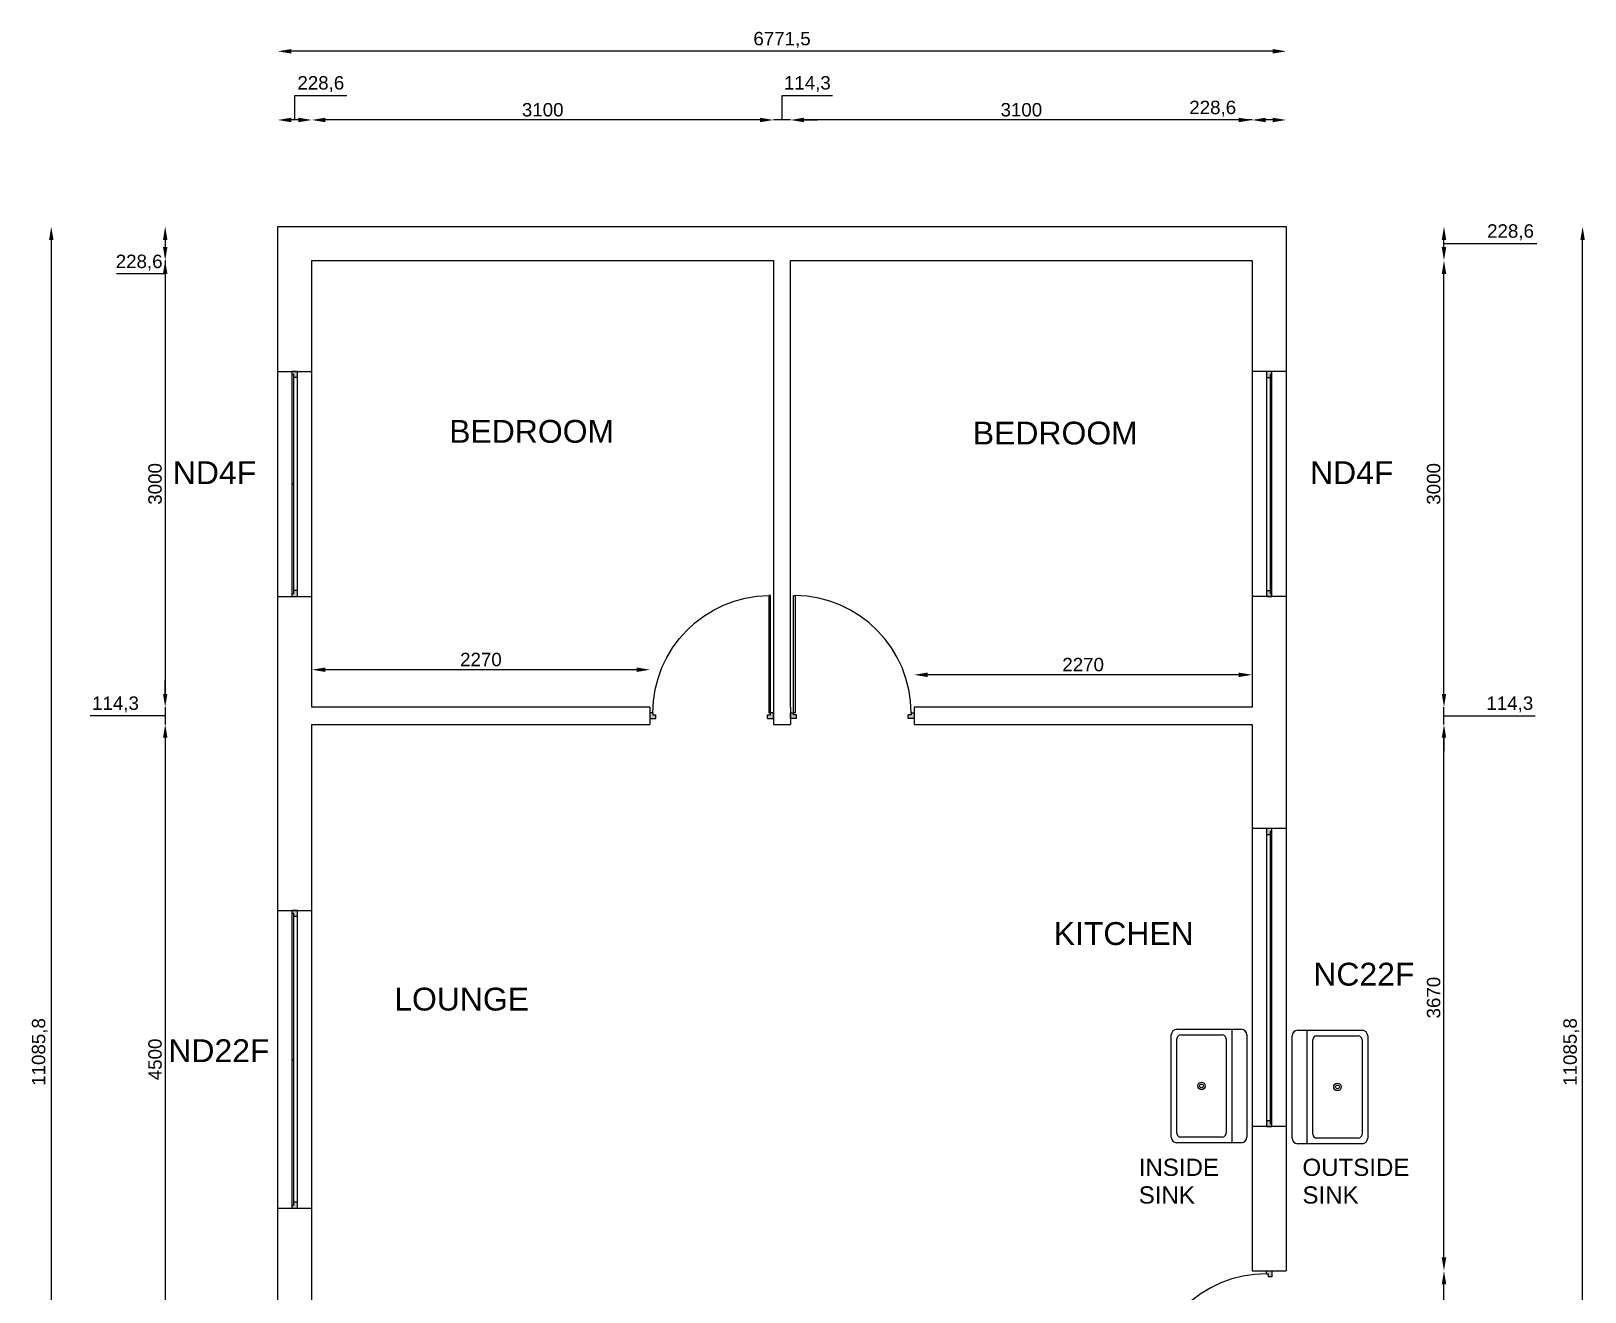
# Model space of a CAD drawing. Header units: millimetres. Extents: x 5556507 to 5811433, y 7824531 to 7923252.
# Drawn here: x 5666739 to 5677173, y 7841662 to 7850129 of the extents above; entities that cross this region are included whole.
import ezdxf

# ---------------------------------------------------------------- set-up
doc = ezdxf.new("R2010")
doc.units = ezdxf.units.MM
for name, color, linetype in [('blocks', 31, 'Continuous'), ('dimensions', 251, 'Continuous'), ('doors', 142, 'Continuous'), ('text', 8, 'Continuous'), ('wall', 7, 'Continuous'), ('windows', 22, 'Continuous')]:
    doc.layers.add(name, color=color, linetype=linetype)
doc.styles.get("Standard").update_dxf_attribs({"font": 'arial.ttf'})
doc.dimstyles.new('ISO-25', dxfattribs={"dimscale": 31, "dimtxt": 2.5, "dimasz": 2.5, "dimexe": 1.25, "dimexo": 0.625, "dimtad": 1, "dimtxsty": 'Standard', "dimcen": 2.5, "dimse1": 1, "dimse2": 1, "dimadec": 0, "dimazin": 0, "dimtfac": 1, "dimtmove": 0, "dimatfit": 3, "dimfxl": 1, "dimarcsym": 0})

# ---------------------------------------------------------------- blocks, each defined once
blk = doc.blocks.new('D')
at = {"layer": 'doors'}
h = blk.add_hatch(color=256, dxfattribs=at)
h.dxf.hatch_style = 1
h.paths.add_polyline_path([(0, 19), (-20, 19), (-20, 7), (-40, 7), (-40, -19), (0, -19)])
h.paths.add_polyline_path([(-830, -19), (-790, -19), (-790, 7), (-810, 7), (-810, 19), (-830, 19)])
for p, q in [((-790, -19), (-790, 7)), ((-40, -19), (-40, 7))]:
    blk.add_line(p, q, dxfattribs=at)
blk.add_lwpolyline([(-810, 19), (-810, 809), (-798, 809), (-798, 19)], close=True, dxfattribs=at)
for points in [[(-790, -19), (-830, -19), (-830, 19), (-810, 19)], [(-790, 7), (-810, 7), (-810, 19)], [(-20, 19), (0, 19), (0, -19), (-40, -19)], [(-20, 19), (-20, 7), (-40, 7)]]:
    blk.add_lwpolyline(points, dxfattribs=at)
blk.add_arc((-810, 19), 790, 0, 89.1298, dxfattribs=at)
blk = doc.blocks.new('*D100')
at = {"layer": 'Defpoints', "color": 0, "transparency": 16777216}
for p in [(5675167, 7841803), (5676227, 7841803), (5675167, 7840973)]:
    blk.add_point(p, dxfattribs=at)
at = {"layer": 'dimensions', "color": 0, "lineweight": -2, "transparency": 16777216}
blk.add_line((5676227, 7841063), (5676227, 7841713), dxfattribs=at)
at = {"layer": 'dimensions', "color": 0, "transparency": 16777216}
for points in [[(5676212, 7841713), (5676242, 7841713), (5676227, 7841803)], [(5676212, 7841063), (5676242, 7841063), (5676227, 7840973)]]:
    blk.add_solid(points, dxfattribs=at)
at = {"layer": 'dimensions', "color": 0, "transparency": 16777216, "insert": (5676158, 7841388), "char_height": 90, "attachment_point": 5, "rotation": 90}
blk.add_mtext('830', dxfattribs=at)
blk = doc.blocks.new('*D101')
at = {"layer": 'Defpoints', "color": 0, "transparency": 16777216}
for p in [(5674939, 7845473), (5676227, 7845473), (5675167, 7841803)]:
    blk.add_point(p, dxfattribs=at)
at = {"layer": 'dimensions', "color": 0, "lineweight": -2, "transparency": 16777216}
blk.add_line((5676227, 7841893), (5676227, 7845383), dxfattribs=at)
at = {"layer": 'dimensions', "color": 0, "transparency": 16777216}
for points in [[(5676212, 7845383), (5676242, 7845383), (5676227, 7845473)], [(5676212, 7841893), (5676242, 7841893), (5676227, 7841803)]]:
    blk.add_solid(points, dxfattribs=at)
at = {"layer": 'dimensions', "color": 0, "transparency": 16777216, "insert": (5676158, 7843638), "char_height": 90, "attachment_point": 5, "rotation": 90}
blk.add_mtext('3670', dxfattribs=at)
blk = doc.blocks.new('*D102')
at = {"layer": 'Defpoints', "color": 0, "transparency": 16777216}
for p in [(5674939, 7845588), (5676227, 7845588), (5674939, 7845473)]:
    blk.add_point(p, dxfattribs=at)
at = {"layer": 'dimensions', "color": 0, "lineweight": -2, "transparency": 16777216}
for p, q in [((5676227, 7845678), (5676227, 7845768)), ((5676227, 7845473), (5676227, 7845588)), ((5676227, 7845473), (5676227, 7845588)), ((5676227, 7845530), (5676499, 7845530)), ((5676499, 7845530), (5676840, 7845530)), ((5676227, 7845383), (5676227, 7845293))]:
    blk.add_line(p, q, dxfattribs=at)
at = {"layer": 'dimensions', "color": 0, "transparency": 16777216}
for points in [[(5676212, 7845678), (5676242, 7845678), (5676227, 7845588)], [(5676212, 7845383), (5676242, 7845383), (5676227, 7845473)]]:
    blk.add_solid(points, dxfattribs=at)
at = {"layer": 'dimensions', "color": 0, "transparency": 16777216, "insert": (5676669, 7845607), "char_height": 90, "attachment_point": 5}
blk.add_mtext('114,3', dxfattribs=at)
blk = doc.blocks.new('*D85')
at = {"layer": 'Defpoints', "color": 0, "transparency": 16777216}
for p in [(5674939, 7848588), (5676227, 7848588), (5674939, 7845588)]:
    blk.add_point(p, dxfattribs=at)
at = {"layer": 'dimensions', "color": 0, "lineweight": -2, "transparency": 16777216}
blk.add_line((5676227, 7845678), (5676227, 7848498), dxfattribs=at)
at = {"layer": 'dimensions', "color": 0, "transparency": 16777216}
for points in [[(5676212, 7848498), (5676242, 7848498), (5676227, 7848588)], [(5676212, 7845678), (5676242, 7845678), (5676227, 7845588)]]:
    blk.add_solid(points, dxfattribs=at)
at = {"layer": 'dimensions', "color": 0, "transparency": 16777216, "insert": (5676158, 7847088), "char_height": 90, "attachment_point": 5, "rotation": 90}
blk.add_mtext('3000', dxfattribs=at)
blk = doc.blocks.new('*D86')
at = {"layer": 'Defpoints', "color": 0, "transparency": 16777216}
for p in [(5675167, 7848816), (5676227, 7848816), (5674939, 7848588)]:
    blk.add_point(p, dxfattribs=at)
at = {"layer": 'dimensions', "color": 0, "lineweight": -2, "transparency": 16777216}
for p, q in [((5676227, 7848678), (5676227, 7848726)), ((5676227, 7848702), (5676499, 7848702)), ((5676499, 7848702), (5676850, 7848702))]:
    blk.add_line(p, q, dxfattribs=at)
at = {"layer": 'dimensions', "color": 0, "transparency": 16777216}
for points in [[(5676212, 7848726), (5676242, 7848726), (5676227, 7848816)], [(5676212, 7848678), (5676242, 7848678), (5676227, 7848588)]]:
    blk.add_solid(points, dxfattribs=at)
at = {"layer": 'dimensions', "color": 0, "transparency": 16777216, "insert": (5676674, 7848778), "char_height": 90, "attachment_point": 5}
blk.add_mtext('228,6', dxfattribs=at)
blk = doc.blocks.new('*D87')
at = {"layer": 'Defpoints', "color": 0, "transparency": 16777216}
for p in [(5675167, 7848816), (5677158, 7848816), (5675167, 7837730)]:
    blk.add_point(p, dxfattribs=at)
at = {"layer": 'dimensions', "color": 0, "lineweight": -2, "transparency": 16777216}
blk.add_line((5677158, 7837820), (5677158, 7848726), dxfattribs=at)
at = {"layer": 'dimensions', "color": 0, "transparency": 16777216}
for points in [[(5677143, 7848726), (5677173, 7848726), (5677158, 7848816)], [(5677143, 7837820), (5677173, 7837820), (5677158, 7837730)]]:
    blk.add_solid(points, dxfattribs=at)
at = {"layer": 'dimensions', "color": 0, "transparency": 16777216, "insert": (5677082, 7843273), "char_height": 90, "attachment_point": 5, "rotation": 90}
blk.add_mtext('11085,8', dxfattribs=at)
blk = doc.blocks.new('*D104')
at = {"layer": 'Defpoints', "color": 0, "transparency": 16777216}
for p in [(5674939, 7849532), (5675167, 7848816), (5674939, 7848588)]:
    blk.add_point(p, dxfattribs=at)
at = {"layer": 'dimensions', "color": 0, "lineweight": -2, "transparency": 16777216}
for p, q in [((5674939, 7849532), (5674499, 7849532)), ((5675077, 7849532), (5675029, 7849532))]:
    blk.add_line(p, q, dxfattribs=at)
at = {"layer": 'dimensions', "color": 0, "transparency": 16777216}
for points in [[(5675029, 7849547), (5675029, 7849517), (5674939, 7849532)], [(5675077, 7849547), (5675077, 7849517), (5675167, 7849532)]]:
    blk.add_solid(points, dxfattribs=at)
at = {"layer": 'dimensions', "color": 0, "transparency": 16777216, "insert": (5674674, 7849608), "char_height": 90, "attachment_point": 5}
blk.add_mtext('228,6', dxfattribs=at)
blk = doc.blocks.new('*D105')
at = {"layer": 'Defpoints', "color": 0, "transparency": 16777216}
for p in [(5671839, 7849532), (5671839, 7848588), (5674939, 7848588)]:
    blk.add_point(p, dxfattribs=at)
at = {"layer": 'dimensions', "color": 0, "lineweight": -2, "transparency": 16777216}
blk.add_line((5674849, 7849532), (5671929, 7849532), dxfattribs=at)
at = {"layer": 'dimensions', "color": 0, "transparency": 16777216}
for points in [[(5671929, 7849547), (5671929, 7849517), (5671839, 7849532)], [(5674849, 7849547), (5674849, 7849517), (5674939, 7849532)]]:
    blk.add_solid(points, dxfattribs=at)
at = {"layer": 'dimensions', "color": 0, "transparency": 16777216, "insert": (5673389, 7849600), "char_height": 90, "attachment_point": 5}
blk.add_mtext('3100', dxfattribs=at)
blk = doc.blocks.new('*D106')
at = {"layer": 'Defpoints', "color": 0, "transparency": 16777216}
for p in [(5671725, 7849532), (5671725, 7848588), (5671839, 7848588)]:
    blk.add_point(p, dxfattribs=at)
at = {"layer": 'dimensions', "color": 0, "lineweight": -2, "transparency": 16777216}
for p, q in [((5671782, 7849532), (5671782, 7849696)), ((5671782, 7849696), (5672122, 7849696)), ((5671635, 7849532), (5671545, 7849532)), ((5671839, 7849532), (5671725, 7849532)), ((5671839, 7849532), (5671725, 7849532)), ((5671929, 7849532), (5672019, 7849532))]:
    blk.add_line(p, q, dxfattribs=at)
at = {"layer": 'dimensions', "color": 0, "transparency": 16777216}
for points in [[(5671635, 7849547), (5671635, 7849517), (5671725, 7849532)], [(5671929, 7849547), (5671929, 7849517), (5671839, 7849532)]]:
    blk.add_solid(points, dxfattribs=at)
at = {"layer": 'dimensions', "color": 0, "transparency": 16777216, "insert": (5671952, 7849773), "char_height": 90, "attachment_point": 5}
blk.add_mtext('114,3', dxfattribs=at)
blk = doc.blocks.new('*D107')
at = {"layer": 'Defpoints', "color": 0, "transparency": 16777216}
for p in [(5668625, 7849532), (5668625, 7848588), (5671725, 7848588)]:
    blk.add_point(p, dxfattribs=at)
at = {"layer": 'dimensions', "color": 0, "lineweight": -2, "transparency": 16777216}
blk.add_line((5671635, 7849532), (5668715, 7849532), dxfattribs=at)
at = {"layer": 'dimensions', "color": 0, "transparency": 16777216}
for points in [[(5668715, 7849547), (5668715, 7849517), (5668625, 7849532)], [(5671635, 7849547), (5671635, 7849517), (5671725, 7849532)]]:
    blk.add_solid(points, dxfattribs=at)
at = {"layer": 'dimensions', "color": 0, "transparency": 16777216, "insert": (5670175, 7849600), "char_height": 90, "attachment_point": 5}
blk.add_mtext('3100', dxfattribs=at)
blk = doc.blocks.new('*D108')
at = {"layer": 'Defpoints', "color": 0, "transparency": 16777216}
for p in [(5668396, 7849532), (5668396, 7848816), (5668625, 7848588)]:
    blk.add_point(p, dxfattribs=at)
at = {"layer": 'dimensions', "color": 0, "lineweight": -2, "transparency": 16777216}
for p, q in [((5668510, 7849532), (5668510, 7849696)), ((5668510, 7849696), (5668860, 7849696)), ((5668535, 7849532), (5668486, 7849532))]:
    blk.add_line(p, q, dxfattribs=at)
at = {"layer": 'dimensions', "color": 0, "transparency": 16777216}
for points in [[(5668486, 7849547), (5668486, 7849517), (5668396, 7849532)], [(5668535, 7849547), (5668535, 7849517), (5668625, 7849532)]]:
    blk.add_solid(points, dxfattribs=at)
at = {"layer": 'dimensions', "color": 0, "transparency": 16777216, "insert": (5668685, 7849773), "char_height": 90, "attachment_point": 5}
blk.add_mtext('228,6', dxfattribs=at)
blk = doc.blocks.new('*D109')
at = {"layer": 'Defpoints', "color": 0, "transparency": 16777216}
for p in [(5672669, 7845806), (5672669, 7845588), (5674939, 7845588)]:
    blk.add_point(p, dxfattribs=at)
at = {"layer": 'dimensions', "color": 0, "lineweight": -2, "transparency": 16777216}
blk.add_line((5674849, 7845806), (5672759, 7845806), dxfattribs=at)
at = {"layer": 'dimensions', "color": 0, "transparency": 16777216}
for points in [[(5672759, 7845821), (5672759, 7845791), (5672669, 7845806)], [(5674849, 7845821), (5674849, 7845791), (5674939, 7845806)]]:
    blk.add_solid(points, dxfattribs=at)
at = {"layer": 'dimensions', "color": 0, "transparency": 16777216, "insert": (5673804, 7845874), "char_height": 90, "attachment_point": 5}
blk.add_mtext('2270', dxfattribs=at)
blk = doc.blocks.new('*D110')
at = {"layer": 'Defpoints', "color": 0, "transparency": 16777216}
for p in [(5668625, 7845840), (5668625, 7845588), (5670895, 7845588)]:
    blk.add_point(p, dxfattribs=at)
at = {"layer": 'dimensions', "color": 0, "lineweight": -2, "transparency": 16777216}
blk.add_line((5670805, 7845840), (5668715, 7845840), dxfattribs=at)
at = {"layer": 'dimensions', "color": 0, "transparency": 16777216}
for points in [[(5668715, 7845855), (5668715, 7845825), (5668625, 7845840)], [(5670805, 7845855), (5670805, 7845825), (5670895, 7845840)]]:
    blk.add_solid(points, dxfattribs=at)
at = {"layer": 'dimensions', "color": 0, "transparency": 16777216, "insert": (5669760, 7845908), "char_height": 90, "attachment_point": 5}
blk.add_mtext('2270', dxfattribs=at)
blk = doc.blocks.new('*D111')
at = {"layer": 'Defpoints', "color": 0, "transparency": 16777216}
for p in [(5668396, 7849993), (5668396, 7848816), (5675167, 7848816)]:
    blk.add_point(p, dxfattribs=at)
at = {"layer": 'dimensions', "color": 0, "lineweight": -2, "transparency": 16777216}
blk.add_line((5675077, 7849993), (5668486, 7849993), dxfattribs=at)
at = {"layer": 'dimensions', "color": 0, "transparency": 16777216}
for points in [[(5668486, 7850008), (5668486, 7849978), (5668396, 7849993)], [(5675077, 7850008), (5675077, 7849978), (5675167, 7849993)]]:
    blk.add_solid(points, dxfattribs=at)
at = {"layer": 'dimensions', "color": 0, "transparency": 16777216, "insert": (5671782, 7850070), "char_height": 90, "attachment_point": 5}
blk.add_mtext('6771,5', dxfattribs=at)
blk = doc.blocks.new('*D112')
at = {"layer": 'Defpoints', "color": 0, "transparency": 16777216}
for p in [(5668396, 7848816), (5667640, 7848588), (5668625, 7848588)]:
    blk.add_point(p, dxfattribs=at)
at = {"layer": 'dimensions', "color": 0, "lineweight": -2, "transparency": 16777216}
for p, q in [((5667640, 7848726), (5667640, 7848678)), ((5667640, 7848588), (5667640, 7848498)), ((5667640, 7848498), (5667312, 7848498))]:
    blk.add_line(p, q, dxfattribs=at)
at = {"layer": 'dimensions', "color": 0, "transparency": 16777216}
for points in [[(5667625, 7848726), (5667655, 7848726), (5667640, 7848816)], [(5667625, 7848678), (5667655, 7848678), (5667640, 7848588)]]:
    blk.add_solid(points, dxfattribs=at)
at = {"layer": 'dimensions', "color": 0, "transparency": 16777216, "insert": (5667465, 7848574), "char_height": 90, "attachment_point": 5}
blk.add_mtext('228,6', dxfattribs=at)
blk = doc.blocks.new('*D113')
at = {"layer": 'Defpoints', "color": 0, "transparency": 16777216}
for p in [(5668625, 7848588), (5667640, 7845588), (5668625, 7845588)]:
    blk.add_point(p, dxfattribs=at)
at = {"layer": 'dimensions', "color": 0, "lineweight": -2, "transparency": 16777216}
blk.add_line((5667640, 7848498), (5667640, 7845678), dxfattribs=at)
at = {"layer": 'dimensions', "color": 0, "transparency": 16777216}
for points in [[(5667625, 7848498), (5667655, 7848498), (5667640, 7848588)], [(5667625, 7845678), (5667655, 7845678), (5667640, 7845588)]]:
    blk.add_solid(points, dxfattribs=at)
at = {"layer": 'dimensions', "color": 0, "transparency": 16777216, "insert": (5667572, 7847088), "char_height": 90, "attachment_point": 5, "rotation": 90}
blk.add_mtext('3000', dxfattribs=at)
blk = doc.blocks.new('*D114')
at = {"layer": 'Defpoints', "color": 0, "transparency": 16777216}
for p in [(5668625, 7845588), (5667640, 7845473), (5668625, 7845473)]:
    blk.add_point(p, dxfattribs=at)
at = {"layer": 'dimensions', "color": 0, "lineweight": -2, "transparency": 16777216}
for p, q in [((5667640, 7845678), (5667640, 7845768)), ((5667640, 7845588), (5667640, 7845473)), ((5667640, 7845588), (5667640, 7845473)), ((5667476, 7845530), (5667135, 7845530)), ((5667640, 7845530), (5667476, 7845530)), ((5667640, 7845383), (5667640, 7845293))]:
    blk.add_line(p, q, dxfattribs=at)
at = {"layer": 'dimensions', "color": 0, "transparency": 16777216}
for points in [[(5667625, 7845678), (5667655, 7845678), (5667640, 7845588)], [(5667625, 7845383), (5667655, 7845383), (5667640, 7845473)]]:
    blk.add_solid(points, dxfattribs=at)
at = {"layer": 'dimensions', "color": 0, "transparency": 16777216, "insert": (5667306, 7845607), "char_height": 90, "attachment_point": 5}
blk.add_mtext('114,3', dxfattribs=at)
blk = doc.blocks.new('*D115')
at = {"layer": 'Defpoints', "color": 0, "transparency": 16777216}
for p in [(5668625, 7845473), (5667640, 7840973), (5668625, 7840973)]:
    blk.add_point(p, dxfattribs=at)
at = {"layer": 'dimensions', "color": 0, "lineweight": -2, "transparency": 16777216}
blk.add_line((5667640, 7845383), (5667640, 7841063), dxfattribs=at)
at = {"layer": 'dimensions', "color": 0, "transparency": 16777216}
for points in [[(5667625, 7845383), (5667655, 7845383), (5667640, 7845473)], [(5667625, 7841063), (5667655, 7841063), (5667640, 7840973)]]:
    blk.add_solid(points, dxfattribs=at)
at = {"layer": 'dimensions', "color": 0, "transparency": 16777216, "insert": (5667572, 7843223), "char_height": 90, "attachment_point": 5, "rotation": 90}
blk.add_mtext('4500', dxfattribs=at)
blk = doc.blocks.new('*D119')
at = {"layer": 'Defpoints', "color": 0, "transparency": 16777216}
for p in [(5668396, 7848816), (5666875, 7837730), (5668396, 7837730)]:
    blk.add_point(p, dxfattribs=at)
at = {"layer": 'dimensions', "color": 0, "lineweight": -2, "transparency": 16777216}
blk.add_line((5666875, 7848726), (5666875, 7837820), dxfattribs=at)
at = {"layer": 'dimensions', "color": 0, "transparency": 16777216}
for points in [[(5666860, 7848726), (5666890, 7848726), (5666875, 7848816)], [(5666860, 7837820), (5666890, 7837820), (5666875, 7837730)]]:
    blk.add_solid(points, dxfattribs=at)
at = {"layer": 'dimensions', "color": 0, "transparency": 16777216, "insert": (5666798, 7843273), "char_height": 90, "attachment_point": 5, "rotation": 90}
blk.add_mtext('11085,8', dxfattribs=at)
blk = doc.blocks.new('Sink-single - 30 in top')
blk.add_line((-15, -3.999996), (15, -3.999996))
for points in [[(-13.5, 0), (13.5, 0)], [(-15, -18.499996), (-15, -1.5)], [(15, -1.5), (15, -18.499996)], [(-13.5, -17.499996), (-13.5, -6.499996)], [(-12.5, -5.499996), (12.5, -5.499996)], [(13.5, -6.499996), (13.5, -17.499996)], [(13.5, -19.999996), (-13.5, -19.999996)], [(12.5, -18.499996), (-12.5, -18.499996)]]:
    blk.add_lwpolyline(points)
for radius in [1, 0.5]:
    blk.add_circle((0, -11.999996), radius)
for centre, radius, start, end in [((-13.5, -1.5), 1.5, 90, 180), ((13.5, -1.5), 1.5, 0, 90), ((-12.5, -6.499996), 1, 90, 180), ((12.5, -6.499996), 1, 0, 90), ((-13.5, -18.499996), 1.5, 180, 270), ((-12.5, -17.499996), 1, 180, 270), ((12.5, -17.499996), 1, 270, 0), ((13.5, -18.499996), 1.5, 270, 0)]:
    blk.add_arc(centre, radius, start, end)

msp = doc.modelspace()

# ---------------------------------------------------------------- hatches: boundary and pattern name
at = {"layer": 'windows'}
h = msp.add_hatch(color=256, dxfattribs=at)
h.dxf.hatch_style = 1
h.paths.add_polyline_path([(5668529.279, 7846372.086), (5668503.879, 7846372.086), (5668503.879, 7846352.086), (5668491.279, 7846352.086), (5668491.279, 7846332.086), (5668529.279, 7846332.086)])
h.paths.add_polyline_path([(5668503.879, 7847823.086), (5668503.879, 7847803.086), (5668529.279, 7847803.086), (5668529.279, 7847843.086), (5668491.279, 7847843.086), (5668491.279, 7847823.086)])
h = msp.add_hatch(color=256, dxfattribs=at)
h.dxf.hatch_style = 1
h.paths.add_polyline_path([(5675034.179, 7847803.086), (5675059.579, 7847803.086), (5675059.579, 7847823.086), (5675072.179, 7847823.086), (5675072.179, 7847843.086), (5675034.179, 7847843.086)])
h.paths.add_polyline_path([(5675059.579, 7846352.086), (5675059.579, 7846372.086), (5675034.179, 7846372.086), (5675034.179, 7846332.086), (5675072.179, 7846332.086), (5675072.179, 7846352.086)])
h = msp.add_hatch(color=256, dxfattribs=at)
h.dxf.hatch_style = 1
h.paths.add_polyline_path([(5675034.179, 7842813.286), (5675034.179, 7842773.286), (5675072.179, 7842773.286), (5675072.179, 7842793.286), (5675059.579, 7842793.286), (5675059.579, 7842813.286)])
h.paths.add_polyline_path([(5675034.179, 7844733.286), (5675059.579, 7844733.286), (5675059.579, 7844753.286), (5675072.179, 7844753.286), (5675072.179, 7844773.286), (5675034.179, 7844773.286)])
h = msp.add_hatch(color=256, dxfattribs=at)
h.dxf.hatch_style = 1
h.paths.add_polyline_path([(5668529.279, 7844223.286), (5668491.279, 7844223.286), (5668491.279, 7844203.286), (5668503.879, 7844203.286), (5668503.879, 7844183.286), (5668529.279, 7844183.286)])
h.paths.add_polyline_path([(5668529.279, 7842263.286), (5668503.879, 7842263.286), (5668503.879, 7842243.286), (5668491.279, 7842243.286), (5668491.279, 7842223.286), (5668529.279, 7842223.286)])

# ---------------------------------------------------------------- linework, layer by layer
at = {"layer": 'wall'}
for p, q in [((5668395.979, 7837730.386), (5668395.979, 7848816.186)), ((5668395.979, 7848816.186), (5675167.479, 7848816.186)), ((5675167.479, 7848816.186), (5675167.479, 7841803.286)), ((5668624.579, 7848587.586), (5671724.579, 7848587.586)), ((5668624.579, 7845587.586), (5668624.579, 7848587.586)), ((5671724.579, 7848587.586), (5671724.579, 7845587.586)), ((5671838.879, 7848587.586), (5674938.879, 7848587.586)), ((5671838.879, 7845587.586), (5671838.879, 7848587.586)), ((5674938.879, 7848587.586), (5674938.879, 7845587.586)), ((5670894.579, 7845587.586), (5668624.579, 7845587.586)), ((5670894.579, 7845587.586), (5670894.579, 7845473.286)), ((5671724.579, 7845587.586), (5671724.579, 7845473.286)), ((5671838.879, 7845587.586), (5671838.879, 7845473.286)), ((5674938.879, 7845587.586), (5672668.879, 7845587.586)), ((5672668.879, 7845587.586), (5672668.879, 7845473.286)), ((5668624.579, 7845473.286), (5670894.579, 7845473.286)), ((5668624.579, 7840973.286), (5668624.579, 7845473.286)), ((5671724.579, 7845473.286), (5671838.879, 7845473.286)), ((5672668.879, 7845473.286), (5674938.879, 7845473.286)), ((5674938.879, 7845473.286), (5674938.879, 7841803.286)), ((5674938.879, 7841803.286), (5675167.479, 7841803.286))]:
    msp.add_line(p, q, dxfattribs=at)
at = {"layer": 'windows'}
for p, q in [((5668395.979, 7847843.086), (5668624.579, 7847843.086)), ((5668529.279, 7847803.086), (5668503.879, 7847803.086)), ((5675167.479, 7847843.086), (5674938.879, 7847843.086)), ((5675034.179, 7847803.086), (5675059.579, 7847803.086)), ((5668491.279, 7847087.586), (5668503.879, 7847087.586)), ((5675072.179, 7847087.586), (5675059.579, 7847087.586)), ((5668395.979, 7846332.086), (5668624.579, 7846332.086)), ((5668529.279, 7846372.086), (5668503.879, 7846372.086)), ((5675167.479, 7846332.086), (5674938.879, 7846332.086)), ((5675034.179, 7846372.086), (5675059.579, 7846372.086)), ((5675167.479, 7844773.286), (5674938.879, 7844773.286)), ((5675034.179, 7844733.286), (5675059.579, 7844733.286)), ((5668395.979, 7844223.286), (5668624.579, 7844223.286)), ((5668529.279, 7844183.286), (5668503.879, 7844183.286)), ((5675072.179, 7843773.286), (5675059.579, 7843773.286)), ((5668491.279, 7843223.286), (5668503.879, 7843223.286)), ((5675167.479, 7842773.286), (5674938.879, 7842773.286)), ((5675034.179, 7842813.286), (5675059.579, 7842813.286)), ((5668395.979, 7842223.286), (5668624.579, 7842223.286)), ((5668529.279, 7842263.286), (5668503.879, 7842263.286))]:
    msp.add_line(p, q, dxfattribs=at)
for points in [[(5668491.279, 7847843.086), (5668491.279, 7846332.086), (5668529.279, 7846332.086), (5668529.279, 7847843.086)], [(5668491.279, 7847823.086), (5668491.279, 7846352.086), (5668503.879, 7846352.086), (5668503.879, 7847823.086)], [(5675072.179, 7846332.086), (5675072.179, 7847843.086), (5675034.179, 7847843.086), (5675034.179, 7846332.086)], [(5675072.179, 7846352.086), (5675072.179, 7847823.086), (5675059.579, 7847823.086), (5675059.579, 7846352.086)], [(5675072.179, 7842773.286), (5675072.179, 7844773.286), (5675034.179, 7844773.286), (5675034.179, 7842773.286)], [(5675072.179, 7842793.286), (5675072.179, 7844753.286), (5675059.579, 7844753.286), (5675059.579, 7842793.286)], [(5668491.279, 7844223.286), (5668491.279, 7842223.286), (5668529.279, 7842223.286), (5668529.279, 7844223.286)], [(5668491.279, 7844203.286), (5668491.279, 7842243.286), (5668503.879, 7842243.286), (5668503.879, 7844203.286)]]:
    msp.add_lwpolyline(points, close=True, dxfattribs=at)

# ---------------------------------------------------------------- block references
at = {"layer": 'blocks', "xscale": 25.4, "yscale": 25.4, "zscale": 25.4}
for p, rotation in [((5674903.55, 7843044.76), 270), ((5675206.997, 7843037.843), 90)]:
    msp.add_blockref('Sink-single - 30 in top', p, dxfattribs=dict(at, rotation=rotation))
at = {"layer": 'windows', "xscale": -1}
msp.add_blockref('D', (5670894.579, 7845530.436), dxfattribs=at)
at = {"layer": 'windows'}
msp.add_blockref('D', (5672668.879, 7845530.436), dxfattribs=at)
at = {"layer": 'windows', "rotation": 90}
msp.add_blockref('D', (5675053.179, 7841803.286), dxfattribs=at)

# ---------------------------------------------------------------- texts
at = {"layer": 'text'}
for s, height, p in [('BEDROOM', 153.4078, (5669547.166, 7847364.048)), ('BEDROOM', 153.4078, (5673063.412, 7847352.571)), ('ND4F', 153.4078, (5667691.343, 7847086.538)), ('ND4F', 153.4078, (5675327.857, 7847086.538)), ('KITCHEN', 153.4078, (5673606.235, 7843991.62)), ('NC22F', 153.4078, (5675349.739, 7843718.743)), ('LOUNGE', 153.4078, (5669178.094, 7843551.316)), ('ND22F', 153.4078, (5667661.21, 7843204.826)), ('INSIDE', 115.6647, (5674177.391, 7842440.692)), ('OUTSIDE', 115.6647, (5675276.825, 7842440.692)), ('SINK', 115.6647, (5674177.391, 7842254.887)), ('SINK', 115.6647, (5675276.825, 7842254.887))]:
    msp.add_text(s, height=height, dxfattribs=at).set_placement(p)

# ---------------------------------------------------------------- dimensions: what is measured, and where the dimension line sits
at = {"layer": 'dimensions'}
for base, p1, p2, override, picture, middle in [((5668395.979, 7849993.269), (5675167.479, 7848816.186), (5668395.979, 7848816.186), {"dimscale": 36, "dimtoh": 1}, '*D111', (5671781.729, 7850069.855)), ((5668395.979, 7849531.764), (5668624.579, 7848587.586), (5668395.979, 7848816.186), {"dimscale": 36, "dimtoh": 1, "dimtmove": 1}, '*D108', (5668532.779, 7849772.771)), ((5671724.579, 7849531.764), (5671838.879, 7848587.586), (5671724.579, 7848587.586), {"dimscale": 36, "dimtoh": 1, "dimtmove": 1}, '*D106', (5671804.229, 7849772.771)), ((5668624.579, 7849531.764), (5671724.579, 7848587.586), (5668624.579, 7848587.586), {"dimscale": 36, "dimtoh": 1, "dimtmove": 1}, '*D107', (5670174.579, 7849600.246)), ((5671838.879, 7849531.764), (5674938.879, 7848587.586), (5671838.879, 7848587.586), {"dimscale": 36, "dimtoh": 1, "dimtmove": 1}, '*D105', (5673388.879, 7849600.246)), ((5674938.879, 7849531.764), (5675167.479, 7848816.186), (5674938.879, 7848587.586), {"dimscale": 36, "dimtoh": 1}, '*D104', (5674673.791, 7849608.35)), ((5668624.579, 7845839.72), (5670894.579, 7845587.586), (5668624.579, 7845587.586), {"dimscale": 36, "dimtoh": 1}, '*D110', (5669759.579, 7845908.172)), ((5672668.879, 7845805.951), (5674938.879, 7845587.586), (5672668.879, 7845587.586), {"dimscale": 36, "dimtoh": 1}, '*D109', (5673803.879, 7845874.403))]:
    dim = msp.add_linear_dim(base=base, p1=p1, p2=p2, dimstyle='ISO-25', override=override, dxfattribs=at)
    dim.commit()
    dim.dimension.update_dxf_attribs({"geometry": picture, "text_midpoint": middle})
for base, p1, p2, override, picture, middle in [((5666874.96, 7837730.386), (5668395.979, 7848816.186), (5668395.979, 7837730.386), {"dimscale": 36, "dimtoh": 1}, '*D119', (5666798.374, 7843273.286)), ((5667640.096, 7848587.586), (5668395.979, 7848816.186), (5668624.579, 7848587.586), {"dimscale": 36, "dimtoh": 1}, '*D112', (5667465.007, 7848574.172)), ((5676226.764, 7848816.186), (5674938.879, 7848587.586), (5675167.479, 7848816.186), {"dimscale": 36, "dimtoh": 1, "dimtmove": 1}, '*D86', (5676521.858, 7848778.472)), ((5677158.487, 7848816.186), (5675167.479, 7837730.386), (5675167.479, 7848816.186), {"dimscale": 36, "dimtoh": 1}, '*D87', (5677081.901, 7843273.286)), ((5667640.096, 7845587.586), (5668624.579, 7848587.586), (5668624.579, 7845587.586), {"dimscale": 36, "dimtoh": 1, "dimtmove": 1}, '*D113', (5667571.614, 7847087.586)), ((5676226.764, 7848587.586), (5674938.879, 7845587.586), (5674938.879, 7848587.586), {"dimscale": 36, "dimtoh": 1, "dimtmove": 1}, '*D85', (5676158.282, 7847087.586)), ((5667640.096, 7845473.286), (5668624.579, 7845587.586), (5668624.579, 7845473.286), {"dimscale": 36, "dimtoh": 1, "dimtmove": 1}, '*D114', (5667453.174, 7845607.022)), ((5676226.764, 7845587.586), (5674938.879, 7845473.286), (5674938.879, 7845587.586), {"dimscale": 36, "dimtoh": 1, "dimtmove": 1}, '*D102', (5676521.858, 7845607.022)), ((5667640.096, 7840973.286), (5668624.579, 7845473.286), (5668624.579, 7840973.286), {"dimscale": 36, "dimtoh": 1, "dimtmove": 1}, '*D115', (5667571.645, 7843223.286)), ((5676226.764, 7845473.286), (5675167.479, 7841803.286), (5674938.879, 7845473.286), {"dimscale": 36, "dimtoh": 1, "dimtmove": 1}, '*D101', (5676158.282, 7843638.286)), ((5676226.764, 7841803.286), (5675167.479, 7840973.286), (5675167.479, 7841803.286), {"dimscale": 36, "dimtoh": 1, "dimtmove": 1}, '*D100', (5676158.282, 7841388.286))]:
    dim = msp.add_linear_dim(base=base, p1=p1, p2=p2, angle=90, dimstyle='ISO-25', override=override, dxfattribs=at)
    dim.commit()
    dim.dimension.update_dxf_attribs({"geometry": picture, "text_midpoint": middle})

doc.saveas('drawing.dxf')
